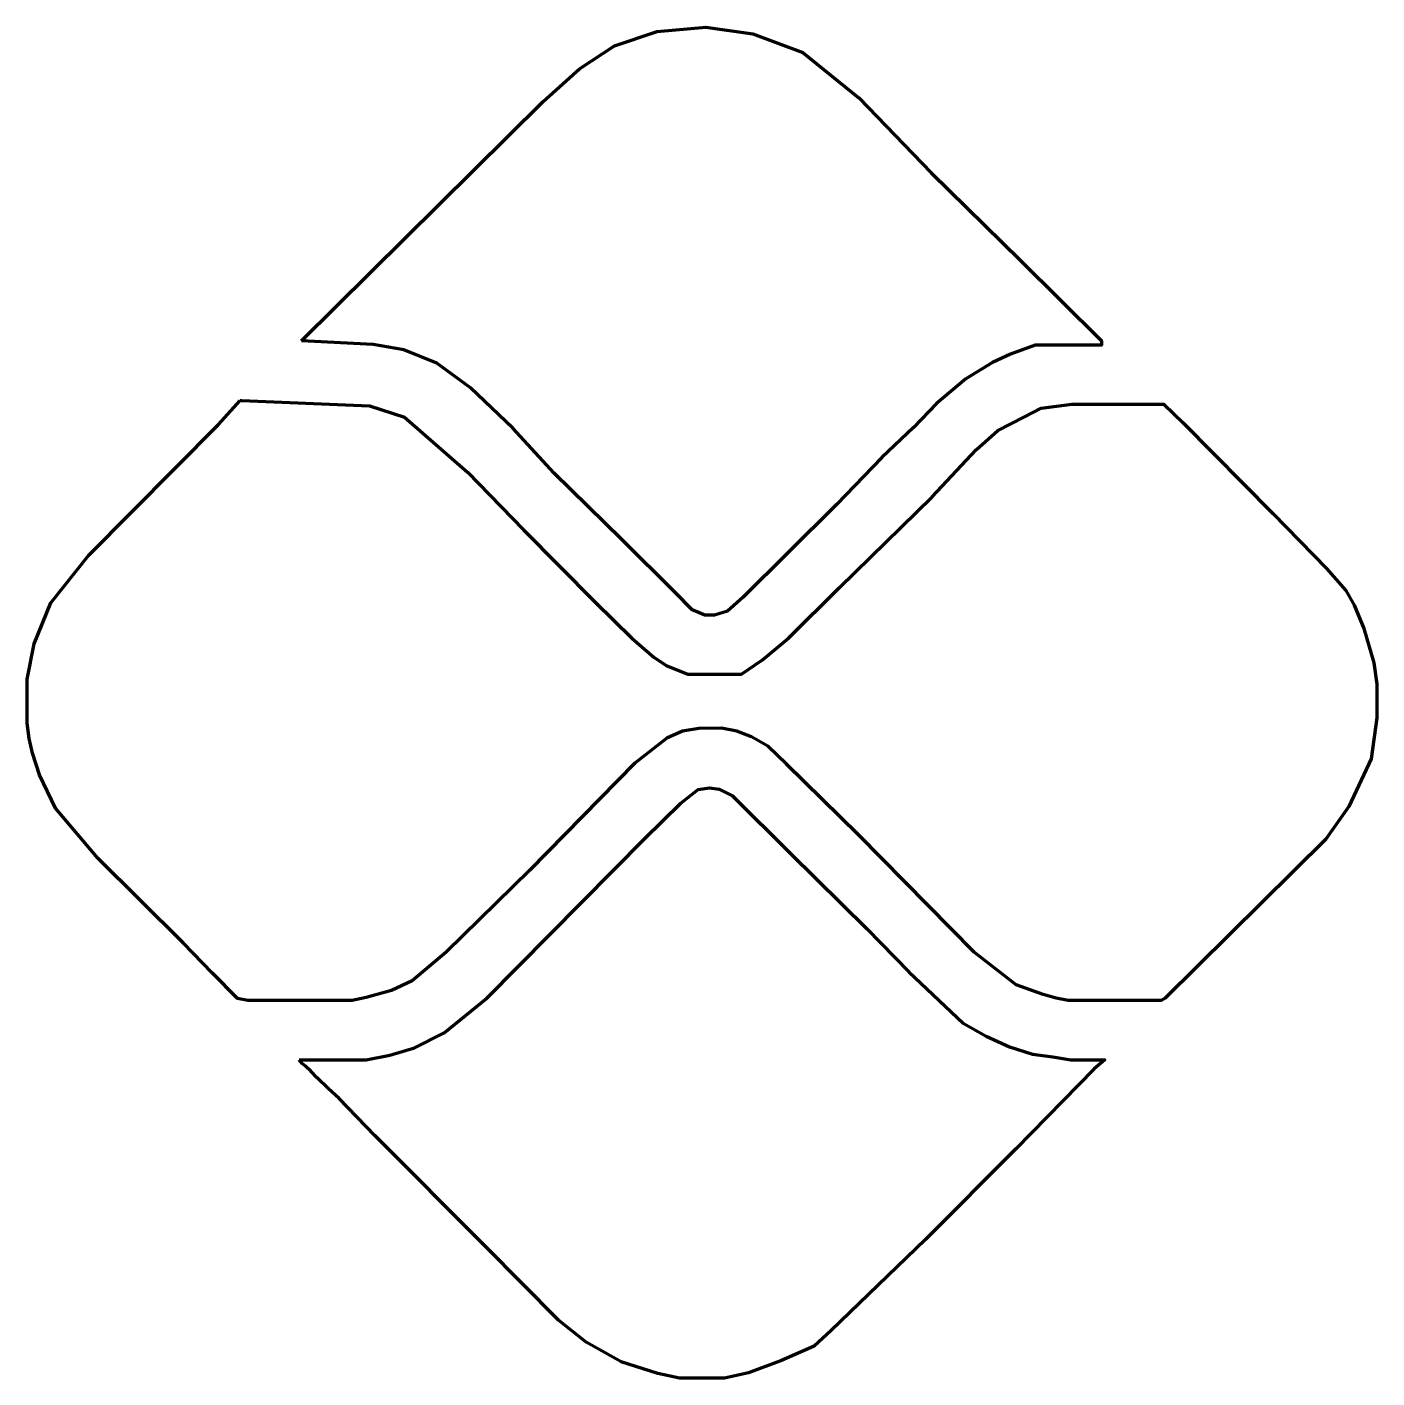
# Model space of a CAD drawing. Header units: inches. Extents: x 50 to 352, y -378 to -77.
import ezdxf

# ---------------------------------------------------------------- set-up
doc = ezdxf.new("R2010")
doc.units = ezdxf.units.IN
doc.header["$MEASUREMENT"] = 0
doc.layers.add('Camada 1', color=7, linetype='Continuous')

msp = doc.modelspace()

# ---------------------------------------------------------------- linework, layer by layer
at = {"layer": 'Camada 1', "color": 18, "lineweight": 158, "true_color": 0x000000}
for points in [[(111.6, -147), (165.44, -93.67), (173.6, -86.33), (181.44, -81.17), (190.94, -78), (201.77, -77), (212.27, -78.5), (223.44, -82.67), (235.94, -92.83), (252.1, -109.5), (271.94, -129), (290.1, -147), (290.1, -148), (281.44, -148), (275.27, -148), (269.77, -150), (265.77, -151.83), (259.77, -155.5), (253.27, -161), (248.1, -166.33), (241.1, -173), (230.94, -183.5), (220.1, -194.33), (210.1, -204.17), (206.6, -207.33), (203.77, -208.17), (201.6, -208.17), (198.77, -207), (194.94, -203.17), (183.1, -191.33), (167.94, -176.5), (158.77, -166.5), (149.27, -157.5), (141.77, -152), (134.44, -149), (127.6, -147.83), (111.6, -147)], [(97.94, -160.33), (98.32, -160.35), (126.77, -161.5), (134.6, -164), (148.6, -176.33), (161.1, -189.17), (177.1, -205.33), (185.27, -213.33), (190.27, -217.67), (193.1, -219.5), (197.77, -221.33), (205.27, -221.33), (209.77, -221.33), (214.44, -218.17), (220.27, -213.33), (231.6, -202), (252.27, -181.83), (262.1, -171.33), (266.94, -167), (272.77, -164), (276.6, -162), (283.44, -161.17), (293.77, -161.17), (303.94, -161.17), (308.27, -165.33), (328.27, -185.5), (340.27, -197.83), (344.6, -202.67), (346.44, -206), (348.6, -211.17), (350.85, -218.83), (351.52, -223.58), (351.52, -231.08), (350.19, -240.25), (345.27, -250.92), (340.1, -258.17), (304.27, -293.67), (303.38, -294.19), (300.38, -294.19), (288.94, -294.19), (282.62, -294.19), (279.94, -293.62), (277.06, -292.81), (271, -290.69), (261.69, -283.38), (235.88, -257.19), (219.77, -241.42), (215.6, -237.42), (212.02, -235.33), (208.69, -234.08), (205.27, -233.42), (200.27, -233.5), (196.6, -234.08), (193.1, -235.67), (185.94, -241.25), (162.52, -265.08), (143.85, -283.42), (136.27, -289.75), (131.69, -291.92), (126.02, -293.5), (122.94, -294.19), (99.62, -294.19), (97.31, -293.69), (91.75, -288.06), (85.19, -281.31), (66.19, -262.44), (56.75, -251.25), (53.19, -243.81), (51.62, -239), (50.88, -235.75), (50.38, -232.31), (50.38, -222.5), (51.94, -214.62), (55.69, -205.44), (64.06, -194.88), (93.06, -165.69), (97.94, -160.33)], [(111.06, -307.38), (117.81, -307.38), (126.06, -307.38), (131.31, -306.38), (136.81, -304.75), (143.44, -301.38), (152.94, -293.62), (188.19, -258), (196.19, -250.12), (200.06, -247.12), (202.62, -246.69), (204.81, -247), (207.75, -248.5), (220.69, -261.38), (237.75, -278.19), (247.06, -287.75), (259.19, -299.25), (264.31, -302.12), (269.56, -304.5), (274.69, -306.12), (279.19, -306.75), (283.19, -307.38), (290.81, -307.38), (288.44, -309.38), (270.94, -327.25), (250.81, -347.5), (229.69, -367.88), (225.94, -371.25), (218.69, -374.5), (211.31, -377.25), (205.94, -378.38), (201.69, -378.38), (195.94, -378.38), (191.12, -377.38), (182.94, -374.75), (175.12, -370.38), (168.94, -365.5), (152.75, -349.12), (128, -324.31), (120, -316), (117.56, -313.79), (115.1, -311.42), (113.71, -309.94), (112.5, -308.83), (111.77, -308.19), (111.06, -307.38)]]:
    msp.add_lwpolyline(points, dxfattribs=at)

doc.saveas('drawing.dxf')
